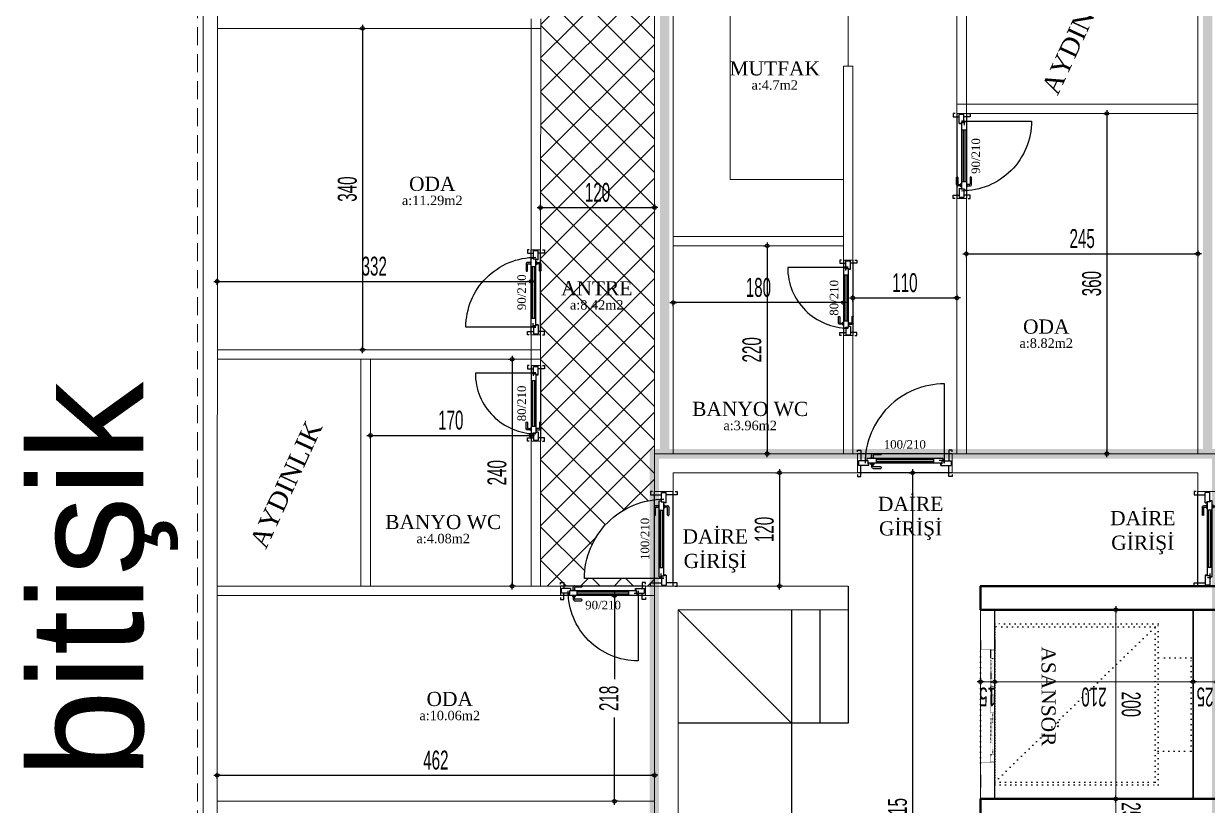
# Model space of a CAD drawing. Extents: x -30085 to -23607, y 116 to 3194.
# Drawn here: x -29121 to -27869, y 1583 to 2410 of the extents above; entities that cross this region are included whole.
import ezdxf
from ezdxf.enums import TextEntityAlignment as Align

# ---------------------------------------------------------------- set-up
doc = ezdxf.new("R2010")
doc.units = 0
doc.linetypes.add('DOT', pattern=[0.28, 0.03, -0.25])
doc.linetypes.add('HIDDEN', pattern=[9.525, 6.35, -3.175])
doc.layers.get('0').update_dxf_attribs({"color": 5, "lineweight": 0})
for name, color, linetype in [('alan', 7, 'Continuous'), ('DIM', 7, 'Continuous'), ('duvar-kesim', 7, 'Continuous'), ('kapi', 7, 'Continuous'), ('kapi-yazi', 7, 'Continuous'), ('mahal', 7, 'Continuous')]:
    doc.layers.add(name, color=color, linetype=linetype)
for name, color, linetype, lineweight in [('BINA_CAMITURBE', 93, 'Continuous', 0), ('DOT', 6, 'DOT', 25), ('DUVAR', 4, 'Continuous', 0), ('ESKİPARSELVENOSU', 27, 'Continuous', 0), ('kolon', 1, 'Continuous', 40), ('OLCU10', 2, 'Continuous', 25), ('PARSEL_NO', 212, 'Continuous', 0), ('ROL_CEPHE', 1, 'Continuous', 0), ('tarama ıslak zemin', 216, 'Continuous', 9)]:
    doc.layers.add(name, color=color, linetype=linetype, lineweight=lineweight)
doc.layers.get('0').off()
doc.styles.get("Standard").update_dxf_attribs({"font": ''})
doc.styles.add('STYLE1', font='arial.ttf', dxfattribs={"height": 1})
doc.styles.add('T', font='ISOt.shx', dxfattribs={"width": 0.6})
doc.styles.get('Standard').set_extended_font_data('Times New Roman')
doc.dimstyles.new('DOT2', dxfattribs={"dimtxt": 20, "dimasz": 0.7, "dimexe": 5, "dimexo": 5, "dimgap": 6, "dimtad": 1, "dimdec": 0, "dimdsep": 46, "dimtxsty": 'T', "dimblk1": 'SEL2', "dimblk2": 'SEL2', "dimsah": 1, "dimcen": 0, "dimse1": 1, "dimse2": 1, "dimclrd": 256, "dimclre": 256, "dimclrt": 256, "dimadec": 0, "dimazin": 0, "dimtfac": 1, "dimtdec": 0, "dimtix": 1, "dimtmove": 2, "dimatfit": 3, "dimldrblk": 'SEL2', "dimfxl": 1, "dimtolj": 1, "dimtzin": 0, "dimarcsym": 0})

# ---------------------------------------------------------------- blocks, each defined once
blk = doc.blocks.new('SEL2')
at = {"layer": 'OLCU10'}
for p, q in [((5.25, 0), (-5.25, 0)), ((0, 5.25), (0, -3.95))]:
    blk.add_line(p, q, dxfattribs=at)
blk.add_circle((0, 0), 2.75, dxfattribs=at)
blk = doc.blocks.new('*D214')
at = {"layer": 'Defpoints', "color": 0}
for p in [(360, 288.9), (345, 285), (360, 269.2)]:
    blk.add_point(p, dxfattribs=at)
at = {"layer": 'DIM', "lineweight": -2}
for p, q in [((344.3, 288.9), (343.6, 288.9)), ((345, 288.9), (360, 288.9)), ((360.7, 288.9), (361.4, 288.9))]:
    blk.add_line(p, q, dxfattribs=at)
at = {"layer": 'DIM', "linetype": 'ByBlock', "lineweight": -2, "xscale": 0.7, "yscale": 0.7, "zscale": 0.7}
blk.add_blockref('SEL2', (345, 288.9), dxfattribs=at)
at = {"layer": 'DIM', "linetype": 'ByBlock', "lineweight": -2, "xscale": 0.7, "yscale": 0.7, "zscale": 0.7, "rotation": 180}
blk.add_blockref('SEL2', (360, 288.9), dxfattribs=at)
at = {"layer": 'DIM', "insert": (352.5, 272.9), "char_height": 20, "attachment_point": 5, "rotation": 180, "style": 'T'}
blk.add_mtext('\\A1;15', dxfattribs=at)
blk = doc.blocks.new('*D215')
at = {"layer": 'Defpoints', "color": 0}
for p in [(570, 288.9), (360, 269.2), (570, 253.6)]:
    blk.add_point(p, dxfattribs=at)
at = {"layer": 'DIM', "lineweight": -2}
blk.add_line((360.7, 288.9), (569.3, 288.9), dxfattribs=at)
at = {"layer": 'DIM', "linetype": 'ByBlock', "lineweight": -2, "xscale": 0.7, "yscale": 0.7, "zscale": 0.7, "rotation": 180}
blk.add_blockref('SEL2', (360, 288.9), dxfattribs=at)
at = {"layer": 'DIM', "linetype": 'ByBlock', "lineweight": -2, "xscale": 0.7, "yscale": 0.7, "zscale": 0.7}
blk.add_blockref('SEL2', (570, 288.9), dxfattribs=at)
at = {"layer": 'DIM', "insert": (465, 272.9), "char_height": 20, "attachment_point": 5, "rotation": 180, "style": 'T'}
blk.add_mtext('\\A1;210', dxfattribs=at)
blk = doc.blocks.new('*D216')
at = {"layer": 'Defpoints', "color": 0}
for p in [(595, 288.9), (570, 253.6), (595, 253.6)]:
    blk.add_point(p, dxfattribs=at)
at = {"layer": 'DIM', "lineweight": -2}
for p, q in [((569.3, 288.9), (568.6, 288.9)), ((570, 288.9), (595, 288.9)), ((595.7, 288.9), (596.4, 288.9))]:
    blk.add_line(p, q, dxfattribs=at)
at = {"layer": 'DIM', "linetype": 'ByBlock', "lineweight": -2, "xscale": 0.7, "yscale": 0.7, "zscale": 0.7}
blk.add_blockref('SEL2', (570, 288.9), dxfattribs=at)
at = {"layer": 'DIM', "linetype": 'ByBlock', "lineweight": -2, "xscale": 0.7, "yscale": 0.7, "zscale": 0.7, "rotation": 180}
blk.add_blockref('SEL2', (595, 288.9), dxfattribs=at)
at = {"layer": 'DIM', "insert": (582.5, 272.9), "char_height": 20, "attachment_point": 5, "rotation": 180, "style": 'T'}
blk.add_mtext('\\A1;25', dxfattribs=at)
blk = doc.blocks.new('*D217')
at = {"layer": 'Defpoints', "color": 0}
for p in [(470.5, 365), (467.8, 165), (488.2, 165)]:
    blk.add_point(p, dxfattribs=at)
at = {"layer": 'DIM', "lineweight": -2}
blk.add_line((488.2, 364.3), (488.2, 165.7), dxfattribs=at)
at = {"layer": 'DIM', "linetype": 'ByBlock', "lineweight": -2, "xscale": 0.7, "yscale": 0.7, "zscale": 0.7}
for p, rotation in [((488.2, 365), 89.99999999999999), ((488.2, 165), 270)]:
    blk.add_blockref('SEL2', p, dxfattribs=dict(at, rotation=rotation))
at = {"layer": 'DIM', "insert": (504.2, 265), "char_height": 20, "attachment_point": 5, "rotation": 270, "style": 'T'}
blk.add_mtext('\\A1;200', dxfattribs=at)
blk = doc.blocks.new('*D218')
at = {"layer": 'Defpoints', "color": 0}
for p in [(467.8, 165), (467.8, 140), (488.2, 140)]:
    blk.add_point(p, dxfattribs=at)
at = {"layer": 'DIM', "lineweight": -2}
for p, q in [((488.2, 165.7), (488.2, 166.4)), ((488.2, 165), (488.2, 140)), ((488.2, 139.3), (488.2, 138.6))]:
    blk.add_line(p, q, dxfattribs=at)
at = {"layer": 'DIM', "linetype": 'ByBlock', "lineweight": -2, "xscale": 0.7, "yscale": 0.7, "zscale": 0.7}
for p, rotation in [((488.2, 165), 270), ((488.2, 140), 90)]:
    blk.add_blockref('SEL2', p, dxfattribs=dict(at, rotation=rotation))
at = {"layer": 'DIM', "insert": (504.2, 152.5), "char_height": 20, "attachment_point": 5, "rotation": 270, "style": 'T'}
blk.add_mtext('\\A1;25', dxfattribs=at)
blk = doc.blocks.new('*D219')
at = {"layer": 'Defpoints', "color": 0}
for p in [(360, 513.9), (345, 510), (360, 494.2)]:
    blk.add_point(p, dxfattribs=at)
at = {"layer": 'DIM', "lineweight": -2}
for p, q in [((344.3, 513.9), (343.6, 513.9)), ((345, 513.9), (360, 513.9)), ((360.7, 513.9), (361.4, 513.9))]:
    blk.add_line(p, q, dxfattribs=at)
at = {"layer": 'DIM', "linetype": 'ByBlock', "lineweight": -2, "xscale": 0.7, "yscale": 0.7, "zscale": 0.7}
blk.add_blockref('SEL2', (345, 513.9), dxfattribs=at)
at = {"layer": 'DIM', "linetype": 'ByBlock', "lineweight": -2, "xscale": 0.7, "yscale": 0.7, "zscale": 0.7, "rotation": 180}
blk.add_blockref('SEL2', (360, 513.9), dxfattribs=at)
at = {"layer": 'DIM', "insert": (352.5, 497.9), "char_height": 20, "attachment_point": 5, "rotation": 180, "style": 'T'}
blk.add_mtext('\\A1;15', dxfattribs=at)
blk = doc.blocks.new('*D220')
at = {"layer": 'Defpoints', "color": 0}
for p in [(570, 513.9), (360, 494.2), (570, 478.6)]:
    blk.add_point(p, dxfattribs=at)
at = {"layer": 'DIM', "lineweight": -2}
blk.add_line((360.7, 513.9), (569.3, 513.9), dxfattribs=at)
at = {"layer": 'DIM', "linetype": 'ByBlock', "lineweight": -2, "xscale": 0.7, "yscale": 0.7, "zscale": 0.7, "rotation": 180}
blk.add_blockref('SEL2', (360, 513.9), dxfattribs=at)
at = {"layer": 'DIM', "linetype": 'ByBlock', "lineweight": -2, "xscale": 0.7, "yscale": 0.7, "zscale": 0.7}
blk.add_blockref('SEL2', (570, 513.9), dxfattribs=at)
at = {"layer": 'DIM', "insert": (465, 497.9), "char_height": 20, "attachment_point": 5, "rotation": 180, "style": 'T'}
blk.add_mtext('\\A1;210', dxfattribs=at)
blk = doc.blocks.new('*D221')
at = {"layer": 'Defpoints', "color": 0}
for p in [(595, 513.9), (570, 478.6), (595, 478.6)]:
    blk.add_point(p, dxfattribs=at)
at = {"layer": 'DIM', "lineweight": -2}
for p, q in [((569.3, 513.9), (568.6, 513.9)), ((570, 513.9), (595, 513.9)), ((595.7, 513.9), (596.4, 513.9))]:
    blk.add_line(p, q, dxfattribs=at)
at = {"layer": 'DIM', "linetype": 'ByBlock', "lineweight": -2, "xscale": 0.7, "yscale": 0.7, "zscale": 0.7}
blk.add_blockref('SEL2', (570, 513.9), dxfattribs=at)
at = {"layer": 'DIM', "linetype": 'ByBlock', "lineweight": -2, "xscale": 0.7, "yscale": 0.7, "zscale": 0.7, "rotation": 180}
blk.add_blockref('SEL2', (595, 513.9), dxfattribs=at)
at = {"layer": 'DIM', "insert": (582.5, 497.9), "char_height": 20, "attachment_point": 5, "rotation": 180, "style": 'T'}
blk.add_mtext('\\A1;25', dxfattribs=at)
blk = doc.blocks.new('*D222')
at = {"layer": 'Defpoints', "color": 0}
for p in [(470.5, 590), (467.8, 390), (488.2, 390)]:
    blk.add_point(p, dxfattribs=at)
at = {"layer": 'DIM', "lineweight": -2}
blk.add_line((488.2, 589.3), (488.2, 390.7), dxfattribs=at)
at = {"layer": 'DIM', "linetype": 'ByBlock', "lineweight": -2, "xscale": 0.7, "yscale": 0.7, "zscale": 0.7}
for p, rotation in [((488.2, 590), 89.99999999999999), ((488.2, 390), 270)]:
    blk.add_blockref('SEL2', p, dxfattribs=dict(at, rotation=rotation))
at = {"layer": 'DIM', "insert": (504.2, 490), "char_height": 20, "attachment_point": 5, "rotation": 270, "style": 'T'}
blk.add_mtext('\\A1;200', dxfattribs=at)
blk = doc.blocks.new('*D223')
at = {"layer": 'Defpoints', "color": 0}
for p in [(467.8, 390), (467.8, 365), (488.2, 365)]:
    blk.add_point(p, dxfattribs=at)
at = {"layer": 'DIM', "lineweight": -2}
for p, q in [((488.2, 390.7), (488.2, 391.4)), ((488.2, 390), (488.2, 365)), ((488.2, 364.3), (488.2, 363.6))]:
    blk.add_line(p, q, dxfattribs=at)
at = {"layer": 'DIM', "linetype": 'ByBlock', "lineweight": -2, "xscale": 0.7, "yscale": 0.7, "zscale": 0.7}
for p, rotation in [((488.2, 390), 270), ((488.2, 365), 90)]:
    blk.add_blockref('SEL2', p, dxfattribs=dict(at, rotation=rotation))
at = {"layer": 'DIM', "insert": (504.2, 377.5), "char_height": 20, "attachment_point": 5, "rotation": 270, "style": 'T'}
blk.add_mtext('\\A1;25', dxfattribs=at)
blk = doc.blocks.new('*D226')
at = {"layer": 'Defpoints', "color": 0}
for p in [(-28333.6, 1935), (-28333.6, 1815), (-28321.3, 1815)]:
    blk.add_point(p, dxfattribs=at)
at = {"layer": 'DIM', "lineweight": -2}
blk.add_line((-28321.3, 1934.3), (-28321.3, 1815.7), dxfattribs=at)
at = {"layer": 'DIM', "linetype": 'ByBlock', "lineweight": -2, "xscale": 0.7, "yscale": 0.7, "zscale": 0.7}
for p, rotation in [((-28321.3, 1935), 90), ((-28321.3, 1815), 270)]:
    blk.add_blockref('SEL2', p, dxfattribs=dict(at, rotation=rotation))
at = {"layer": 'DIM', "insert": (-28337.3, 1875), "char_height": 20, "attachment_point": 5, "rotation": 90, "style": 'T'}
blk.add_mtext('\\A1;120', dxfattribs=at)
blk = doc.blocks.new('fm-door1')
at = {"linetype": 'Continuous'}
for p, q in [((0, 2.5), (0, -2.5)), ((10, 2.5), (0, 2.5)), ((8, 3.2), (8, 0)), ((8.4, 2.8), (12.8, 2.8)), ((9, 5), (91, 5)), ((9, 5), (9, 3)), ((10, 3), (9, 3)), ((10, 3), (10, -0.5)), ((10, 3), (10, -0.5)), ((10, 0), (90, 0)), ((19, 5), (19, 0)), ((81, 5), (81, 0)), ((91, 3), (90, 3)), ((90, 3), (90, -0.5)), ((90, 2.5), (100, 2.5)), ((91, 5), (91, 3)), ((100, 2.5), (100, -2.5)), ((11, -2.5), (0, -2.5)), ((10, -0.5), (11, -0.5)), ((11, -0.5), (10, -0.5)), ((11, -0.5), (11, -2.5)), ((11, -2.5), (11, -0.5)), ((89, -2.5), (89, -0.5)), ((89, -0.5), (90, -0.5)), ((89, -2.5), (100, -2.5))]:
    blk.add_line(p, q, dxfattribs=at)
at = {"color": 8, "linetype": 'Continuous'}
for p, q in [((19, 3.5), (81, 3.5)), ((19, 1.5), (81, 1.5))]:
    blk.add_line(p, q, dxfattribs=at)
at = {"linetype": 'Continuous'}
for points in [[(85.8, 5.8), (85.8, 8.9, 0.414214), (84.2, 10.4), (75.9, 10.4, 1), (75.9, 8.9), (83.5, 8.9, -0.414214), (84.2, 8.1), (84.2, 5.8)], [(85.8, -0.8), (85.8, -3.9, -0.414214), (84.2, -5.4), (75.9, -5.4, -1), (75.9, -3.9), (83.5, -3.9, 0.414214), (84.2, -3.1), (84.2, -0.8)]]:
    blk.add_lwpolyline(points, format="xyb", dxfattribs=at)
for points in [[(86.9, 5), (86.9, 5.8), (83.1, 5.8), (83.1, 5)], [(86.9, 0), (86.9, -0.8), (83.1, -0.8), (83.1, 0)]]:
    blk.add_lwpolyline(points, dxfattribs=at)
blk.add_circle((8.4, 3.2), 0.426, dxfattribs=at)
blk = doc.blocks.new('*D236')
at = {"layer": 'Defpoints', "color": 0}
for p in [(-27963.6, 2315), (-27975, 1955), (-27963.6, 1955)]:
    blk.add_point(p, dxfattribs=at)
at = {"layer": 'DIM', "lineweight": -2}
blk.add_line((-27975, 2314.3), (-27975, 1955.7), dxfattribs=at)
at = {"layer": 'DIM', "linetype": 'ByBlock', "lineweight": -2, "xscale": 0.7, "yscale": 0.7, "zscale": 0.7}
for p, rotation in [((-27975, 2315), 90), ((-27975, 1955), 270)]:
    blk.add_blockref('SEL2', p, dxfattribs=dict(at, rotation=rotation))
at = {"layer": 'DIM', "insert": (-27991, 2135), "char_height": 20, "attachment_point": 5, "rotation": 90, "style": 'T'}
blk.add_mtext('\\A1;360', dxfattribs=at)
blk = doc.blocks.new('*D237')
at = {"layer": 'Defpoints', "color": 0}
for p in [(-27878.6, 2166.6), (-28123.6, 2142.5), (-27878.6, 2142.5)]:
    blk.add_point(p, dxfattribs=at)
at = {"layer": 'DIM', "lineweight": -2}
blk.add_line((-28122.9, 2166.6), (-27879.3, 2166.6), dxfattribs=at)
at = {"layer": 'DIM', "linetype": 'ByBlock', "lineweight": -2, "xscale": 0.7, "yscale": 0.7, "zscale": 0.7, "rotation": 180}
blk.add_blockref('SEL2', (-28123.6, 2166.6), dxfattribs=at)
at = {"layer": 'DIM', "linetype": 'ByBlock', "lineweight": -2, "xscale": 0.7, "yscale": 0.7, "zscale": 0.7}
blk.add_blockref('SEL2', (-27878.6, 2166.6), dxfattribs=at)
at = {"layer": 'DIM', "insert": (-28001.1, 2182.6), "char_height": 20, "attachment_point": 5, "style": 'T'}
blk.add_mtext('\\A1;245', dxfattribs=at)
blk = doc.blocks.new('*D240')
at = {"layer": 'Defpoints', "color": 0}
for p in [(-28343.6, 2175), (-28343.6, 1955), (-28334.4, 1955)]:
    blk.add_point(p, dxfattribs=at)
at = {"layer": 'DIM', "lineweight": -2}
blk.add_line((-28334.4, 2174.3), (-28334.4, 1955.7), dxfattribs=at)
at = {"layer": 'DIM', "linetype": 'ByBlock', "lineweight": -2, "xscale": 0.7, "yscale": 0.7, "zscale": 0.7}
for p, rotation in [((-28334.4, 2175), 90), ((-28334.4, 1955), 270)]:
    blk.add_blockref('SEL2', p, dxfattribs=dict(at, rotation=rotation))
at = {"layer": 'DIM', "insert": (-28350.4, 2065), "char_height": 20, "attachment_point": 5, "rotation": 90, "style": 'T'}
blk.add_mtext('\\A1;220', dxfattribs=at)
blk = doc.blocks.new('*D241')
at = {"layer": 'Defpoints', "color": 0}
for p in [(-28433.6, 2114.9), (-28433.6, 2090.4), (-28253.6, 2090.4)]:
    blk.add_point(p, dxfattribs=at)
at = {"layer": 'DIM', "lineweight": -2}
blk.add_line((-28254.3, 2114.9), (-28432.9, 2114.9), dxfattribs=at)
at = {"layer": 'DIM', "linetype": 'ByBlock', "lineweight": -2, "xscale": 0.7, "yscale": 0.7, "zscale": 0.7, "rotation": 180}
blk.add_blockref('SEL2', (-28433.6, 2114.9), dxfattribs=at)
at = {"layer": 'DIM', "linetype": 'ByBlock', "lineweight": -2, "xscale": 0.7, "yscale": 0.7, "zscale": 0.7}
blk.add_blockref('SEL2', (-28253.6, 2114.9), dxfattribs=at)
at = {"layer": 'DIM', "insert": (-28343.6, 2130.9), "char_height": 20, "attachment_point": 5, "style": 'T'}
blk.add_mtext('\\A1;180', dxfattribs=at)
blk = doc.blocks.new('*D242')
at = {"layer": 'Defpoints', "color": 0}
for p in [(-28243.6, 2131.4), (-28133.6, 2131.4), (-28133.6, 2119.9)]:
    blk.add_point(p, dxfattribs=at)
at = {"layer": 'DIM', "lineweight": -2}
blk.add_line((-28242.9, 2119.9), (-28134.3, 2119.9), dxfattribs=at)
at = {"layer": 'DIM', "linetype": 'ByBlock', "lineweight": -2, "xscale": 0.7, "yscale": 0.7, "zscale": 0.7, "rotation": 180}
blk.add_blockref('SEL2', (-28243.6, 2119.9), dxfattribs=at)
at = {"layer": 'DIM', "linetype": 'ByBlock', "lineweight": -2, "xscale": 0.7, "yscale": 0.7, "zscale": 0.7}
blk.add_blockref('SEL2', (-28133.6, 2119.9), dxfattribs=at)
at = {"layer": 'DIM', "insert": (-28188.6, 2135.9), "char_height": 20, "attachment_point": 5, "style": 'T'}
blk.add_mtext('\\A1;110', dxfattribs=at)
blk = doc.blocks.new('*D253')
at = {"layer": 'Defpoints', "color": 0}
for p in [(-28736, 2405), (-28762.4, 2065), (-28736, 2065)]:
    blk.add_point(p, dxfattribs=at)
at = {"layer": 'DIM', "lineweight": -2}
blk.add_line((-28762.4, 2404.3), (-28762.4, 2065.7), dxfattribs=at)
at = {"layer": 'DIM', "linetype": 'ByBlock', "lineweight": -2, "xscale": 0.7, "yscale": 0.7, "zscale": 0.7}
for p, rotation in [((-28762.4, 2405), 90), ((-28762.4, 2065), 270)]:
    blk.add_blockref('SEL2', p, dxfattribs=dict(at, rotation=rotation))
at = {"layer": 'DIM', "insert": (-28778.4, 2235), "char_height": 20, "attachment_point": 5, "rotation": 90, "style": 'T'}
blk.add_mtext('\\A1;340', dxfattribs=at)
blk = doc.blocks.new('*D254')
at = {"layer": 'Defpoints', "color": 0}
for p in [(-28916, 2156.9), (-28584, 2156.9), (-28584, 2137.4)]:
    blk.add_point(p, dxfattribs=at)
at = {"layer": 'DIM', "lineweight": -2}
blk.add_line((-28915.3, 2137.4), (-28584.7, 2137.4), dxfattribs=at)
at = {"layer": 'DIM', "linetype": 'ByBlock', "lineweight": -2, "xscale": 0.7, "yscale": 0.7, "zscale": 0.7, "rotation": 180}
blk.add_blockref('SEL2', (-28916, 2137.4), dxfattribs=at)
at = {"layer": 'DIM', "linetype": 'ByBlock', "lineweight": -2, "xscale": 0.7, "yscale": 0.7, "zscale": 0.7}
blk.add_blockref('SEL2', (-28584, 2137.4), dxfattribs=at)
at = {"layer": 'DIM', "insert": (-28750, 2153.4), "char_height": 20, "attachment_point": 5, "style": 'T'}
blk.add_mtext('\\A1;332', dxfattribs=at)
blk = doc.blocks.new('*D255')
at = {"layer": 'Defpoints', "color": 0}
for p in [(-28574, 2238.4), (-28453.6, 2228.4), (-28453.6, 2215.5)]:
    blk.add_point(p, dxfattribs=at)
at = {"layer": 'DIM', "lineweight": -2}
blk.add_line((-28573.3, 2215.5), (-28454.3, 2215.5), dxfattribs=at)
at = {"layer": 'DIM', "linetype": 'ByBlock', "lineweight": -2, "xscale": 0.7, "yscale": 0.7, "zscale": 0.7, "rotation": 180}
blk.add_blockref('SEL2', (-28574, 2215.5), dxfattribs=at)
at = {"layer": 'DIM', "linetype": 'ByBlock', "lineweight": -2, "xscale": 0.7, "yscale": 0.7, "zscale": 0.7}
blk.add_blockref('SEL2', (-28453.6, 2215.5), dxfattribs=at)
at = {"layer": 'DIM', "insert": (-28513.8, 2231.5), "char_height": 20, "attachment_point": 5, "style": 'T'}
blk.add_mtext('\\A1;120', dxfattribs=at)
blk = doc.blocks.new('*D260')
at = {"layer": 'Defpoints', "color": 0}
for p in [(-28506.8, 1805), (-28506.8, 1587.5), (-28495.7, 1587.5)]:
    blk.add_point(p, dxfattribs=at)
at = {"layer": 'DIM', "lineweight": -2}
for p, q in [((-28495.7, 1804.3), (-28495.7, 1716.5)), ((-28495.7, 1588.2), (-28495.7, 1676))]:
    blk.add_line(p, q, dxfattribs=at)
at = {"layer": 'DIM', "linetype": 'ByBlock', "lineweight": -2, "xscale": 0.7, "yscale": 0.7, "zscale": 0.7}
for p, rotation in [((-28495.7, 1805), 90), ((-28495.7, 1587.5), 270)]:
    blk.add_blockref('SEL2', p, dxfattribs=dict(at, rotation=rotation))
at = {"layer": 'DIM', "insert": (-28501.7, 1696.3), "char_height": 20, "attachment_point": 5, "rotation": 90, "style": 'T'}
blk.add_mtext('\\A1;218', dxfattribs=at)
blk = doc.blocks.new('*D261')
at = {"layer": 'Defpoints', "color": 0}
for p in [(-28916, 1622.1), (-28453.6, 1622.1), (-28453.6, 1614.9)]:
    blk.add_point(p, dxfattribs=at)
at = {"layer": 'DIM', "lineweight": -2}
blk.add_line((-28915.3, 1614.9), (-28454.3, 1614.9), dxfattribs=at)
at = {"layer": 'DIM', "linetype": 'ByBlock', "lineweight": -2, "xscale": 0.7, "yscale": 0.7, "zscale": 0.7, "rotation": 180}
blk.add_blockref('SEL2', (-28916, 1614.9), dxfattribs=at)
at = {"layer": 'DIM', "linetype": 'ByBlock', "lineweight": -2, "xscale": 0.7, "yscale": 0.7, "zscale": 0.7}
blk.add_blockref('SEL2', (-28453.6, 1614.9), dxfattribs=at)
at = {"layer": 'DIM', "insert": (-28684.8, 1630.9), "char_height": 20, "attachment_point": 5, "style": 'T'}
blk.add_mtext('\\A1;462', dxfattribs=at)
blk = doc.blocks.new('*D262')
at = {"layer": 'Defpoints', "color": 0}
for p in [(-28754, 1985), (-28584, 1985), (-28584, 1974.5)]:
    blk.add_point(p, dxfattribs=at)
at = {"layer": 'DIM', "lineweight": -2}
blk.add_line((-28753.3, 1974.5), (-28584.7, 1974.5), dxfattribs=at)
at = {"layer": 'DIM', "linetype": 'ByBlock', "lineweight": -2, "xscale": 0.7, "yscale": 0.7, "zscale": 0.7, "rotation": 180}
blk.add_blockref('SEL2', (-28754, 1974.5), dxfattribs=at)
at = {"layer": 'DIM', "linetype": 'ByBlock', "lineweight": -2, "xscale": 0.7, "yscale": 0.7, "zscale": 0.7}
blk.add_blockref('SEL2', (-28584, 1974.5), dxfattribs=at)
at = {"layer": 'DIM', "insert": (-28669, 1990.5), "char_height": 20, "attachment_point": 5, "style": 'T'}
blk.add_mtext('\\A1;170', dxfattribs=at)
blk = doc.blocks.new('*D263')
at = {"layer": 'Defpoints', "color": 0}
for p in [(-28616.3, 2055), (-28616.3, 1815), (-28604.1, 1815)]:
    blk.add_point(p, dxfattribs=at)
at = {"layer": 'DIM', "lineweight": -2}
blk.add_line((-28604.1, 2054.3), (-28604.1, 1815.7), dxfattribs=at)
at = {"layer": 'DIM', "linetype": 'ByBlock', "lineweight": -2, "xscale": 0.7, "yscale": 0.7, "zscale": 0.7}
for p, rotation in [((-28604.1, 2055), 90), ((-28604.1, 1815), 270)]:
    blk.add_blockref('SEL2', p, dxfattribs=dict(at, rotation=rotation))
at = {"layer": 'DIM', "insert": (-28620.1, 1935), "char_height": 20, "attachment_point": 5, "rotation": 90, "style": 'T'}
blk.add_mtext('\\A1;240', dxfattribs=at)
blk = doc.blocks.new('*D291')
at = {"layer": 'Defpoints', "color": 0}
for p in [(-28063.6, 1935), (-28180.4, 1220), (-28063.6, 1220)]:
    blk.add_point(p, dxfattribs=at)
at = {"layer": 'DIM', "lineweight": -2}
blk.add_line((-28180.4, 1934.3), (-28180.4, 1220.7), dxfattribs=at)
at = {"layer": 'DIM', "linetype": 'ByBlock', "lineweight": -2, "xscale": 0.7, "yscale": 0.7, "zscale": 0.7}
for p, rotation in [((-28180.4, 1935), 90), ((-28180.4, 1220), 270)]:
    blk.add_blockref('SEL2', p, dxfattribs=dict(at, rotation=rotation))
at = {"layer": 'DIM', "insert": (-28196.4, 1577.5), "char_height": 20, "attachment_point": 5, "rotation": 90, "style": 'T'}
blk.add_mtext('\\A1;715', dxfattribs=at)
blk = doc.blocks.new('G$C098AA4DB')
at = {"layer": 'DIM'}
for p, q in [((205, 615), (205, 470)), ((145, 470), (25, 590)), ((145, 590), (145, 165)), ((175, 590), (175, 470)), ((205, 470), (25, 470)), ((205, 285), (25, 285)), ((145, 285), (25, 165)), ((175, 285), (175, 165)), ((205, 285), (205, 140))]:
    blk.add_line(p, q, dxfattribs=at)
at = {"layer": 'DOT', "linetype": 'ByBlock', "ltscale": 1.5}
for p, q in [((570, 590), (345.1, 590)), ((360.1, 390), (360.1, 590)), ((570, 390), (570, 590)), ((570, 590), (570, 390)), ((570, 390), (345.1, 390)), ((570, 365), (345.1, 365)), ((360.1, 165), (360.1, 365)), ((570, 165), (570, 365)), ((570, 365), (570, 165)), ((570, 165), (345.1, 165))]:
    blk.add_line(p, q, dxfattribs=at)
at = {"layer": 'DOT'}
for p, q in [((345.1, 589.9), (345.1, 548)), ((360.1, 589.9), (360.1, 548)), ((360.1, 389.9), (360.1, 589.9)), ((360.1, 548), (345.1, 548)), ((355.8, 539), (355.8, 548)), ((355.8, 547), (359.8, 547)), ((355.8, 539), (359.8, 539)), ((359.8, 547), (359.8, 539)), ((355.8, 499.9), (355.8, 508.9)), ((359.8, 508.9), (355.8, 508.9)), ((359.8, 500.9), (355.8, 500.9)), ((359.8, 508.9), (359.8, 500.9)), ((355.8, 499.9), (355.8, 480.9)), ((359.8, 498.9), (355.8, 498.9)), ((359.8, 480.9), (359.8, 498.9)), ((359.8, 480.9), (355.8, 480.9)), ((345.1, 428.2), (345.1, 389.9)), ((360.1, 428.2), (345.1, 428.2)), ((355.8, 437.2), (355.8, 428.2)), ((355.8, 437.2), (359.8, 437.2)), ((355.8, 429.2), (359.8, 429.2)), ((359.8, 429.2), (359.8, 437.2)), ((345.1, 364.9), (345.1, 323)), ((360.1, 364.9), (360.1, 323)), ((360.1, 164.9), (360.1, 364.9)), ((360.1, 323), (345.1, 323)), ((355.8, 314), (355.8, 323)), ((355.8, 322), (359.8, 322)), ((355.8, 314), (359.8, 314)), ((359.8, 322), (359.8, 314)), ((355.8, 274.9), (355.8, 283.9)), ((359.8, 283.9), (355.8, 283.9)), ((359.8, 275.9), (355.8, 275.9)), ((359.8, 283.9), (359.8, 275.9)), ((355.8, 274.9), (355.8, 255.9)), ((359.8, 273.9), (355.8, 273.9)), ((359.8, 255.9), (359.8, 273.9)), ((359.8, 255.9), (355.8, 255.9)), ((345.1, 203.2), (345.1, 164.9)), ((360.1, 203.2), (345.1, 203.2)), ((355.8, 212.2), (355.8, 203.2)), ((355.8, 212.2), (359.8, 212.2)), ((355.8, 204.2), (359.8, 204.2)), ((359.8, 204.2), (359.8, 212.2))]:
    blk.add_line(p, q, dxfattribs=at)
at = {"layer": 'DOT', "ltscale": 20}
for p, q in [((360.1, 407.8), (529.9, 572)), ((345.1, 428.2), (345.1, 548)), ((360.1, 182.8), (529.9, 347)), ((345.1, 203.2), (345.1, 323))]:
    blk.add_line(p, q, dxfattribs=at)
at = {"layer": 'DOT', "ltscale": 5}
for p, q in [((355.8, 548), (355.8, 428.2)), ((355.8, 539), (355.8, 508.9)), ((357.8, 508.9), (357.8, 539)), ((359.8, 508.9), (359.8, 539)), ((355.8, 437.2), (355.8, 480.9)), ((357.8, 480.9), (357.8, 437.2)), ((359.8, 480.9), (359.8, 437.2)), ((355.8, 323), (355.8, 203.2)), ((355.8, 314), (355.8, 283.9)), ((357.8, 283.9), (357.8, 314)), ((359.8, 283.9), (359.8, 314)), ((355.8, 212.2), (355.8, 255.9)), ((357.8, 255.9), (357.8, 212.2)), ((359.8, 255.9), (359.8, 212.2))]:
    blk.add_line(p, q, dxfattribs=at)
at = {"layer": 'DOT', "ltscale": 20}
for points in [[(360.1, 575), (360.1, 404.8), (532.9, 404.8), (532.9, 575)], [(360.1, 572), (360.1, 407.8), (529.9, 407.8), (529.9, 572)], [(567.7, 539.2), (532.9, 539.2), (532.9, 440.6), (567.7, 440.6)], [(360.1, 350), (360.1, 179.8), (532.9, 179.8), (532.9, 350)], [(360.1, 347), (360.1, 182.8), (529.9, 182.8), (529.9, 347)], [(567.7, 314.2), (532.9, 314.2), (532.9, 215.6), (567.7, 215.6)]]:
    blk.add_lwpolyline(points, close=True, dxfattribs=at)
at = {"layer": 'DUVAR', "ltscale": 5}
for p, q in [((595, 755), (0, 755)), ((575, 735), (20, 735)), ((205, 615), (0, 615)), ((0, 615), (0, 140)), ((345, 385), (345, 615)), ((595, 365), (595, 615)), ((205, 590), (25, 590)), ((25, 590), (25, 165)), ((570, 590), (345, 590)), ((360, 390), (360, 590)), ((595, 590), (365, 590)), ((570, 390), (570, 590)), ((345, 160), (345, 390)), ((570, 390), (345, 390)), ((595, 140), (595, 390)), ((345, 385), (345, 385)), ((345, 365), (345, 385)), ((570, 365), (345, 365)), ((570, 365), (345, 365)), ((360, 165), (360, 365)), ((595, 365), (365, 365)), ((570, 165), (570, 365)), ((205, 165), (25, 165)), ((570, 165), (345, 165)), ((345, 160), (345, 160)), ((345, 140), (345, 160)), ((205, 140), (0, 140)), ((570, 140), (345, 140)), ((575, 20), (20, 20)), ((595, 0), (0, 0))]:
    blk.add_line(p, q, dxfattribs=at)
at = {"layer": 'DUVAR'}
for p, q in [((0, 615), (0, 755)), ((595, 615), (595, 755)), ((20, 615), (20, 735)), ((575, 615), (575, 735)), ((0, 140), (0, 0)), ((20, 140), (20, 20)), ((575, 140), (575, 20)), ((595, 140), (595, 0))]:
    blk.add_line(p, q, dxfattribs=at)
at = {"layer": 'kolon'}
for points in [[(595, 615), (595, 590), (345, 590), (345, 615)], [(595, 390), (595, 365), (345, 365), (345, 390)], [(345, 390), (345, 365), (595, 365), (595, 390)], [(345, 165), (345, 140), (595, 140), (595, 165)]]:
    blk.add_lwpolyline(points, close=True, dxfattribs=at)
at = {"layer": 'mahal'}
for p in [(409.5, 498.4), (409.5, 273.4)]:
    blk.add_text('ASANSÖR', height=15, rotation=270, dxfattribs=at).set_placement(p, align=Align.CENTER)
at = {"layer": 'DIM'}
for base, p1, p2, picture, middle in [((488.2, 390), (470.5, 590), (467.8, 390), '*D222', (504.2, 490)), ((488.2, 365), (467.8, 390), (467.8, 365), '*D223', (504.2, 377.5)), ((488.2, 165), (470.5, 365), (467.8, 165), '*D217', (504.2, 265)), ((488.2, 140), (467.8, 165), (467.8, 140), '*D218', (504.2, 152.5))]:
    dim = blk.add_linear_dim(base=base, p1=p1, p2=p2, angle=270, dimstyle='DOT2', dxfattribs=at)
    dim.commit()
    dim.dimension.update_dxf_attribs({"geometry": picture, "text_midpoint": middle})
for base, p1, p2, picture, middle in [((360, 513.9), (345, 510), (360, 494.2), '*D219', (352.5, 497.9)), ((570, 513.9), (360, 494.2), (570, 478.6), '*D220', (465, 497.9)), ((595, 513.9), (570, 478.6), (595, 478.6), '*D221', (582.5, 497.9)), ((360, 288.9), (345, 285), (360, 269.2), '*D214', (352.5, 272.9)), ((570, 288.9), (360, 269.2), (570, 253.6), '*D215', (465, 272.9)), ((595, 288.9), (570, 253.6), (595, 253.6), '*D216', (582.5, 272.9))]:
    dim = blk.add_linear_dim(base=base, p1=p1, p2=p2, dimstyle='DOT2', dxfattribs=at)
    dim.commit()
    dim.dimension.update_dxf_attribs({"geometry": picture, "text_midpoint": middle})

msp = doc.modelspace()

# ---------------------------------------------------------------- hatches: boundary and pattern name
at = {"layer": 'tarama ıslak zemin'}
h = msp.add_hatch(dxfattribs=at)
h.set_pattern_fill('ANSI37', color=251, scale=200, angle=180, style=0)
h.set_pattern_definition([(45, (-254901.62, 65217.34), (-17.6776695, 17.6776695), []), (135, (-254901.62, 65217.34), (-17.6776695, -17.6776695), [])])
h.paths.add_polyline_path([(-27855.1, 2515), (-27855.1, 2511), (-27858.6, 2511), (-27858.6, 1955), (-27858.6, 1915), (-27858.6, 1911.5), (-27858.6, 1906.4, -0.379679), (-27784.6, 1823), (-27858.6, 1823), (-27858.6, 1818.5), (-27854.6, 1818.5), (-27854.6, 1815), (-27849.3, 1815), (-27845.8, 1815), (-27762.8, 1815), (-27759.3, 1815), (-27738.2, 1815), (-27738.3, 1968.3), (-27738.3, 1971.8), (-27738.3, 2044.8), (-27738.3, 2048.3), (-27738.3, 2055), (-27738.3, 2065), (-27738.3, 2080.9), (-27738.3, 2084.4), (-27738.3, 2167.4), (-27738.3, 2170.9), (-27738.3, 2405), (-27738.3, 2415), (-27738.3, 2418.5), (-27738.3, 2501.5), (-27738.3, 2505), (-27738.3, 2515), (-27768.6, 2515), (-27772.1, 2515)])
h.paths.add_polyline_path([(-28540.1, 2515), (-28543.6, 2515), (-28573.9, 2515), (-28573.9, 2505), (-28573.9, 2501.5), (-28573.9, 2418.5), (-28573.9, 2415), (-28573.9, 2405), (-28574, 2170.9), (-28574, 2167.4), (-28574, 2084.4), (-28574, 2080.9), (-28574, 2065), (-28574, 2055), (-28574, 2048.3), (-28574, 2044.8), (-28574, 1971.8), (-28574, 1968.3), (-28574, 1815), (-28552.9, 1815), (-28549.4, 1815), (-28466.4, 1815), (-28462.9, 1815), (-28457.6, 1815), (-28457.6, 1818.5), (-28453.6, 1818.5), (-28453.6, 1823), (-28527.6, 1823, -0.379679), (-28453.6, 1906.4), (-28453.6, 1911.5), (-28453.6, 1915), (-28453.6, 1955), (-28453.6, 2511), (-28457.1, 2511), (-28457.1, 2515)])
h.paths.add_polyline_path([(-27840.7, 2127.9), (-27760.1, 2127.9), (-27760.1, 2105.2), (-27840.7, 2105.2)], flags=24)
h.paths.add_polyline_path([(-27829.9, 2106.7), (-27770.7, 2106.7), (-27770.7, 2091.5), (-27829.9, 2091.5)], flags=24)
h.paths.add_polyline_path([(-27817.7, 2251.5), (-27779.2, 2251.5), (-27779.2, 2211.5), (-27817.7, 2211.5)], flags=24)
h.paths.add_polyline_path([(-28533.1, 2251.5), (-28494.5, 2251.5), (-28494.5, 2211.5), (-28533.1, 2211.5)], flags=24)
h.paths.add_polyline_path([(-28555.1, 2141.3), (-28474.5, 2141.3), (-28474.5, 2118.6), (-28555.1, 2118.6)], flags=24)
h.paths.add_polyline_path([(-28544.3, 2120.1), (-28485.1, 2120.1), (-28485.1, 2104.9), (-28544.3, 2104.9)], flags=24)

# ---------------------------------------------------------------- linework, layer by layer
at = {"layer": 'BINA_CAMITURBE', "linetype": 'HIDDEN', "ltscale": 3}
msp.add_line((-28936.9, 2806.4), (-28937.1, 288.3), dxfattribs=at)
at = {"layer": 'DUVAR', "ltscale": 5}
for p, q in [((-28453.6, 1955), (-28453.6, 2995.9)), ((-27878.6, 1955), (-27878.6, 2984)), ((-28915.9, 2977.3), (-28916.1, 116.2)), ((-28930.9, 2956.7), (-28931.1, 135.4)), ((-28433.6, 1955), (-28433.6, 2961.7)), ((-28133.6, 2315), (-28133.6, 2484.5)), ((-28123.6, 2315), (-28123.6, 2484.5)), ((-28573.9, 2405), (-28916, 2405)), ((-28583.9, 2415), (-28584, 2170.9)), ((-28573.9, 2415), (-28574, 2170.9)), ((-28243.6, 2365), (-28253.6, 2365)), ((-28253.6, 2160), (-28253.6, 2365)), ((-28243.6, 2160), (-28243.6, 2365)), ((-28133.6, 2325), (-27878.6, 2325)), ((-28133.6, 2315), (-27878.6, 2315)), ((-28133.6, 1955), (-28133.6, 2225)), ((-28123.6, 1955), (-28123.6, 2225)), ((-28253.6, 2185), (-28433.6, 2185)), ((-28253.6, 2175), (-28433.6, 2175)), ((-28584, 2080.9), (-28584, 2048.3)), ((-28574, 2080.9), (-28574, 2048.3)), ((-28253.6, 1955), (-28253.6, 2080)), ((-28243.6, 1955), (-28243.6, 2080)), ((-28574, 2065), (-28916, 2065)), ((-28574, 2055), (-28916, 2055)), ((-28764, 2055), (-28764, 1815)), ((-28754, 2055), (-28754, 1815)), ((-28584, 1968.3), (-28584, 1815)), ((-28574, 1968.3), (-28574, 1815)), ((-28552.9, 1815), (-28916, 1815)), ((-28552.9, 1805), (-28916, 1805)), ((-28453.6, 1815), (-28462.9, 1815)), ((-28453.6, 1805), (-28462.9, 1805)), ((-28916, 1587.5), (-28453.6, 1587.5))]:
    msp.add_line(p, q, dxfattribs=at)
at = {"layer": 'DUVAR'}
for p, q in [((-28133.6, 2315), (-28123.6, 2315)), ((-28133.6, 2225), (-28123.6, 2225)), ((-28574, 2170.9), (-28584, 2170.9)), ((-28243.6, 2160), (-28253.6, 2160)), ((-28574, 2080.9), (-28584, 2080.9)), ((-28243.6, 2080), (-28253.6, 2080)), ((-28574, 2048.3), (-28584, 2048.3)), ((-28574, 1968.3), (-28584, 1968.3)), ((-28238.7, 1935), (-28238.7, 1955)), ((-28138.7, 1935), (-28138.7, 1955)), ((-28433.6, 1915), (-28453.6, 1915)), ((-27878.6, 1915), (-27858.6, 1915)), ((-28552.9, 1815), (-28552.9, 1805)), ((-28462.9, 1815), (-28462.9, 1805)), ((-28433.6, 1815), (-28453.6, 1815)), ((-27878.6, 1815), (-27858.6, 1815))]:
    msp.add_line(p, q, dxfattribs=at)
at = {"layer": 'DUVAR', "ltscale": 5}
msp.add_lwpolyline([(-28248.6, 2365), (-28248.6, 2444.1), (-28433.6, 2444.1)], dxfattribs=at)
at = {"layer": 'duvar-kesim'}
for p, q in [((-28133.6, 2315), (-28133.6, 2225)), ((-28123.6, 2315), (-28123.6, 2225)), ((-28584, 2080.9), (-28584, 2170.9)), ((-28574, 2080.9), (-28574, 2170.9)), ((-28253.6, 2160), (-28253.6, 2080)), ((-28243.6, 2160), (-28243.6, 2080)), ((-28584, 2048.3), (-28584, 1968.3)), ((-28574, 2048.3), (-28574, 1968.3)), ((-28138.7, 1955), (-28238.7, 1955)), ((-28138.7, 1935), (-28238.7, 1935)), ((-28453.6, 1815), (-28453.6, 1915)), ((-28433.6, 1815), (-28433.6, 1915)), ((-27878.6, 1815), (-27878.6, 1915)), ((-28462.9, 1815), (-28552.9, 1815)), ((-28462.9, 1805), (-28552.9, 1805))]:
    msp.add_line(p, q, dxfattribs=at)
at = {"layer": 'ESKİPARSELVENOSU', "ltscale": 5}
for p, q in [((-28373.6, 2245), (-28373.6, 2444.1)), ((-28253.6, 2245), (-28373.6, 2245))]:
    msp.add_line(p, q, dxfattribs=at)
at = {"layer": 'kapi'}
for points in [[(-28135.6, 2315), (-28137.6, 2315), (-28137.6, 2311.5), (-28131.1, 2311.5)], [(-28121.6, 2315), (-28119.6, 2315), (-28119.6, 2311.5), (-28126.1, 2311.5)], [(-28135.6, 2225), (-28137.6, 2225), (-28137.6, 2228.5), (-28131.1, 2228.5)], [(-28121.6, 2225), (-28119.6, 2225), (-28119.6, 2228.5), (-28126.1, 2228.5)], [(-28586, 2170.9), (-28588, 2170.9), (-28588, 2167.4), (-28581.5, 2167.4)], [(-28572, 2170.9), (-28570, 2170.9), (-28570, 2167.4), (-28576.5, 2167.4)], [(-28255.6, 2160), (-28257.6, 2160), (-28257.6, 2156.5), (-28251.1, 2156.5)], [(-28241.6, 2160), (-28239.6, 2160), (-28239.6, 2156.5), (-28246.1, 2156.5)], [(-28586, 2080.9), (-28588, 2080.9), (-28588, 2084.4), (-28581.5, 2084.4)], [(-28572, 2080.9), (-28570, 2080.9), (-28570, 2084.4), (-28576.5, 2084.4)], [(-28255.6, 2080), (-28257.6, 2080), (-28257.6, 2083.5), (-28251.1, 2083.5)], [(-28241.6, 2080), (-28239.6, 2080), (-28239.6, 2083.5), (-28246.1, 2083.5)], [(-28586, 2048.3), (-28588, 2048.3), (-28588, 2044.8), (-28581.5, 2044.8)], [(-28572, 2048.3), (-28570, 2048.3), (-28570, 2044.8), (-28576.5, 2044.8)], [(-28586, 1968.3), (-28588, 1968.3), (-28588, 1971.8), (-28581.5, 1971.8)], [(-28572, 1968.3), (-28570, 1968.3), (-28570, 1971.8), (-28576.5, 1971.8)], [(-28238.7, 1957), (-28238.7, 1959), (-28235.2, 1959), (-28235.2, 1947.5)], [(-28138.7, 1957), (-28138.7, 1959), (-28142.2, 1959), (-28142.2, 1947.5)], [(-28238.7, 1933), (-28238.7, 1931), (-28235.2, 1931), (-28235.2, 1942.5)], [(-28138.7, 1933), (-28138.7, 1931), (-28142.2, 1931), (-28142.2, 1942.5)], [(-28455.6, 1915), (-28457.6, 1915), (-28457.6, 1911.5), (-28446.1, 1911.5)], [(-28431.6, 1915), (-28429.6, 1915), (-28429.6, 1911.5), (-28441.1, 1911.5)], [(-27880.6, 1915), (-27882.6, 1915), (-27882.6, 1911.5), (-27871.1, 1911.5)], [(-28552.9, 1817), (-28552.9, 1819), (-28549.4, 1819), (-28549.4, 1812.5)], [(-28462.9, 1817), (-28462.9, 1819), (-28466.4, 1819), (-28466.4, 1812.5)], [(-28455.6, 1815), (-28457.6, 1815), (-28457.6, 1818.5), (-28446.1, 1818.5)], [(-28431.6, 1815), (-28429.6, 1815), (-28429.6, 1818.5), (-28441.1, 1818.5)], [(-27880.6, 1815), (-27882.6, 1815), (-27882.6, 1818.5), (-27871.1, 1818.5)], [(-28552.9, 1803), (-28552.9, 1801), (-28549.4, 1801), (-28549.4, 1807.5)], [(-28462.9, 1803), (-28462.9, 1801), (-28466.4, 1801), (-28466.4, 1807.5)]]:
    msp.add_lwpolyline(points, dxfattribs=at)
for points in [[(-28128.6, 2307), (-28054.6, 2307, -0.414214), (-28128.6, 2233, -0.414214)], [(-28579, 2088.9), (-28653, 2088.9, -0.414214), (-28579, 2162.9, -0.414214)], [(-28248.6, 2152), (-28312.6, 2152, 0.414214), (-28248.6, 2088, 0.414214)], [(-28579, 2040.3), (-28643, 2040.3, 0.414214), (-28579, 1976.3, 0.414214)], [(-28146.7, 1945), (-28146.7, 2029, 0.414214), (-28230.7, 1945, 0.414214)], [(-28443.6, 1823), (-28527.6, 1823, -0.414214), (-28443.6, 1907, -0.414214)], [(-28470.9, 1810), (-28470.9, 1736, -0.414214), (-28544.9, 1810, -0.414214)]]:
    msp.add_lwpolyline(points, format="xyb", dxfattribs=at)
at = {"layer": 'PARSEL_NO', "const_width": 10}
for points in [[(-28442.8, 1955), (-28442.8, 3006.9)], [(-27868.3, 1955), (-27868.3, 2987.3)]]:
    msp.add_lwpolyline(points, dxfattribs=at)
msp.add_lwpolyline([(-28453.6, 1955), (-27858.6, 1955), (-27858.6, 1200), (-28453.6, 1200)], close=True, dxfattribs=at)

# ---------------------------------------------------------------- block references
at = {"layer": 'DUVAR'}
msp.add_blockref('G$C098AA4DB', (-28453.6, 1200), dxfattribs=at)
at = {"layer": 'kapi'}
for p, xscale, zscale, rotation in [((-28128.6, 2314), 0.8800000000000001, 0.88, 270), ((-28579, 2081.9), 0.88, 0.88, 89.99564136059686), ((-28443.6, 1816), 0.98, 0.98, 90), ((-28463.9, 1810), 0.8800000000000001, 0.88, 180)]:
    msp.add_blockref('fm-door1', p, dxfattribs=dict(at, xscale=xscale, zscale=zscale, rotation=rotation))
at = {"layer": 'kapi', "yscale": -1}
for p, xscale, zscale, rotation in [((-28248.6, 2159), 0.78, 0.78, 270), ((-28579, 2047.3), 0.7800000000000001, 0.78, 269.9956413605975), ((-28139.7, 1945), 0.9799999999999999, 0.98, 180), ((-27868.6, 1816), 0.98, 0.98, 90)]:
    msp.add_blockref('fm-door1', p, dxfattribs=dict(at, xscale=xscale, zscale=zscale, rotation=rotation))

# ---------------------------------------------------------------- texts
at = {"layer": 'alan'}
for s, p in [('a:4.7m2', (-28326.3, 2340.2)), ('a:11.29m2', (-28688.6, 2218.1)), ('a:8.42m2', (-28514.6, 2107.6)), ('a:8.82m2', (-28039.1, 2067.1)), ('a:3.96m2', (-28352.3, 1980)), ('a:4.08m2', (-28677, 1860.4)), ('a:10.06m2', (-28670.1, 1673.2))]:
    msp.add_text(s, height=10, dxfattribs=at).set_placement(p, align=Align.CENTER)
at = {"layer": 'kapi-yazi'}
for s, rotation, p in [('90/210', 450, (-28113.6, 2270)), ('90/210', 89.9956, (-28594, 2125.9)), ('80/210', 450, (-28263.6, 2120)), ('80/210', 449.9956, (-28594, 2008.3)), ('100/210', 0, (-28188.7, 1965)), ('100/210', 90, (-28463.6, 1865)), ('90/210', 360, (-28507.9, 1795))]:
    msp.add_text(s, height=9, rotation=rotation, dxfattribs=at).set_placement(p, align=Align.MIDDLE_CENTER)
at = {"layer": 'mahal'}
for p in [(-27996.8, 2398.6), (-28834.4, 1918.5)]:
    msp.add_text('AYDINLIK', height=19.5, rotation=65.1973, dxfattribs=at).set_placement(p, align=Align.CENTER)
for s, p in [('MUTFAK', (-28326.3, 2355.2)), ('ODA', (-28688.6, 2233.1)), ('ANTRE', (-28514.6, 2122.6)), ('ODA', (-28039.1, 2082.1)), ('BANYO WC', (-28352.3, 1995)), ('DAİRE', (-28182.5, 1894.5)), ('DAİRE', (-27936.9, 1879.5)), ('BANYO WC', (-28677, 1875.4)), ('DAİRE', (-28389.2, 1860.1)), ('GİRİŞİ', (-28182.6, 1868.6)), ('GİRİŞİ', (-27937, 1853.5)), ('GİRİŞİ', (-28389.3, 1834.2)), ('ODA', (-28670.1, 1688.2))]:
    msp.add_text(s, height=15, dxfattribs=at).set_placement(p, align=Align.CENTER)
at = {"layer": 'ROL_CEPHE', "color": 251, "style": 'STYLE1'}
msp.add_text('bitişik', height=120, rotation=90, dxfattribs=at).set_placement((-28994.4, 1611.8))

# ---------------------------------------------------------------- dimensions: what is measured, and where the dimension line sits
at = {"layer": 'DIM'}
for base, p1, p2, picture, middle in [((-28762.4, 2065), (-28736, 2405), (-28736, 2065), '*D253', (-28778.4, 2235)), ((-27975, 1955), (-27963.6, 2315), (-27963.6, 1955), '*D236', (-27991, 2135)), ((-28334.4, 1955), (-28343.6, 2175), (-28343.6, 1955), '*D240', (-28350.4, 2065)), ((-28604.1, 1815), (-28616.3, 2055), (-28616.3, 1815), '*D263', (-28620.1, 1935)), ((-28321.3, 1815), (-28333.6, 1935), (-28333.6, 1815), '*D226', (-28337.3, 1875)), ((-28180.4, 1220), (-28063.6, 1935), (-28063.6, 1220), '*D291', (-28196.4, 1577.5))]:
    dim = msp.add_linear_dim(base=base, p1=p1, p2=p2, angle=90, dimstyle='DOT2', dxfattribs=at)
    dim.commit()
    dim.dimension.update_dxf_attribs({"geometry": picture, "text_midpoint": middle})
for base, p1, p2, picture, middle in [((-28453.6, 2215.5), (-28574, 2238.4), (-28453.6, 2228.4), '*D255', (-28513.8, 2231.5)), ((-27878.6, 2166.6), (-28123.6, 2142.5), (-27878.6, 2142.5), '*D237', (-28001.1, 2182.6)), ((-28584, 2137.4), (-28916, 2156.9), (-28584, 2156.9), '*D254', (-28750, 2153.4)), ((-28433.6, 2114.9), (-28253.6, 2090.4), (-28433.6, 2090.4), '*D241', (-28343.6, 2130.9)), ((-28133.6, 2119.9), (-28243.6, 2131.4), (-28133.6, 2131.4), '*D242', (-28188.6, 2135.9)), ((-28584, 1974.5), (-28754, 1985), (-28584, 1985), '*D262', (-28669, 1990.5)), ((-28453.6, 1614.9), (-28916, 1622.1), (-28453.6, 1622.1), '*D261', (-28684.8, 1630.9))]:
    dim = msp.add_linear_dim(base=base, p1=p1, p2=p2, dimstyle='DOT2', dxfattribs=at)
    dim.commit()
    dim.dimension.update_dxf_attribs({"geometry": picture, "text_midpoint": middle})
dim = msp.add_linear_dim(base=(-28495.6855375, 1587.5073123), p1=(-28506.8341503, 1805.0073123), p2=(-28506.8341503, 1587.5073123), angle=90, dimstyle='DOT2', dxfattribs=at)
dim.commit()
dim.dimension.update_dxf_attribs({"geometry": '*D260', "text_midpoint": (-28501.6855375, 1696.2573123), "dimtype": 160})

doc.saveas('drawing.dxf')
